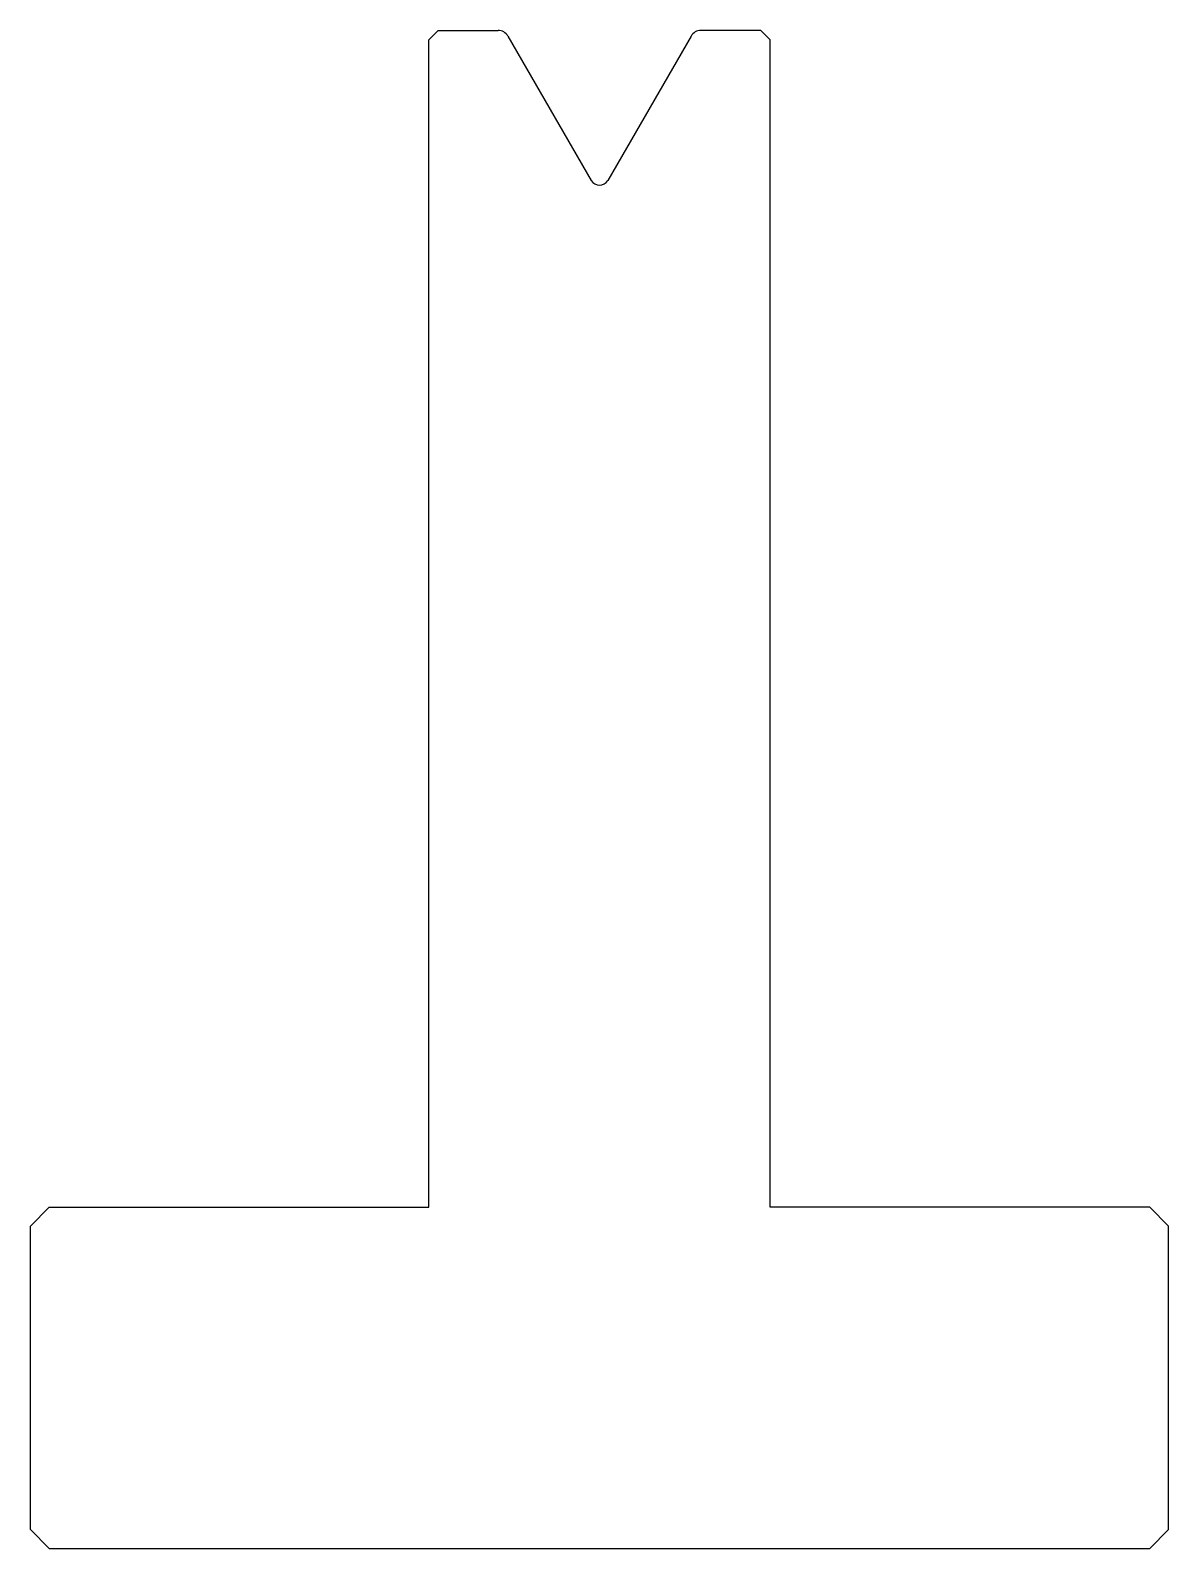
# Model space of a CAD drawing. Extents: x 35.7 to 95.7, y 44.2 to 124.2.
import ezdxf

# ---------------------------------------------------------------- set-up
doc = ezdxf.new("R2010")
doc.units = 0
doc.header["$LTSCALE"] = 25.4
doc.layers.add('PREDEFINITO', color=7, linetype='CONTINUOUS')

msp = doc.modelspace()

# ---------------------------------------------------------------- linework, layer by layer
at = {"layer": 'PREDEFINITO', "color": 7, "linetype": 'CONTINUOUS'}
for p, q in [((56.712, 123.652), (57.212, 124.152)), ((57.212, 124.152), (60.365, 124.152)), ((74.212, 124.152), (71.058, 124.152)), ((74.212, 124.152), (74.712, 123.652)), ((56.712, 62.152), (56.712, 123.652)), ((60.885, 123.852), (65.279, 116.242)), ((70.539, 123.852), (66.145, 116.242)), ((74.712, 62.152), (74.712, 123.652)), ((36.712, 62.152), (35.712, 61.152)), ((36.712, 62.152), (56.712, 62.152)), ((94.712, 62.152), (74.712, 62.152)), ((95.712, 61.152), (94.712, 62.152)), ((35.712, 45.152), (35.712, 61.152)), ((95.712, 45.152), (95.712, 61.152)), ((35.712, 45.152), (36.712, 44.152)), ((94.712, 44.152), (95.712, 45.152)), ((36.712, 44.152), (94.712, 44.152))]:
    msp.add_line(p, q, dxfattribs=at)
for centre, radius, start, end in [((60.365, 123.552), 0.6, 30, 90), ((71.058, 123.552), 0.6, 90, 150), ((65.712, 116.492), 0.5, 210, 330)]:
    msp.add_arc(centre, radius, start, end, dxfattribs=at)

doc.saveas('drawing.dxf')
